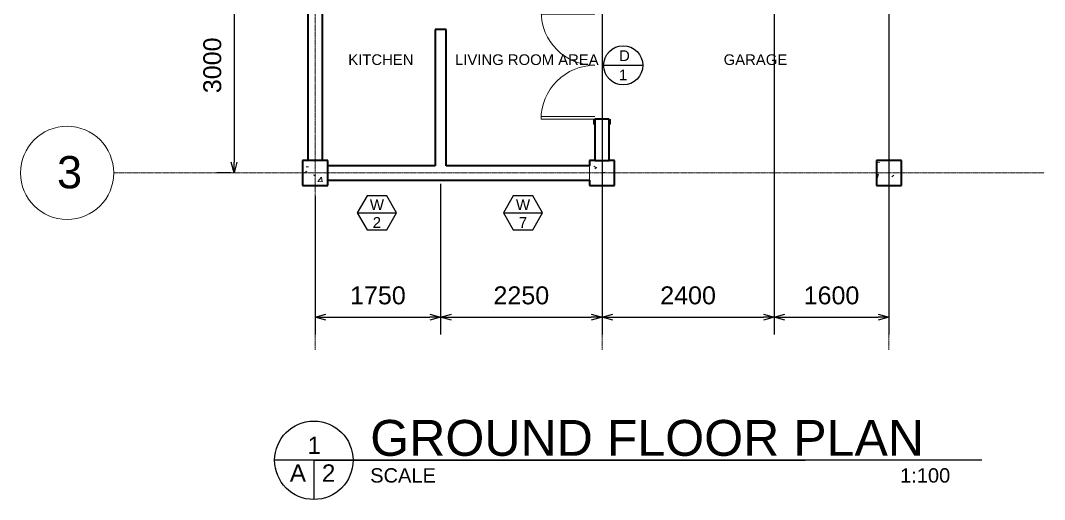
# Model space of a CAD drawing. Header units: inches. Extents: x -1 to 315328, y 6829 to 107833.
# Drawn here: x 88752 to 103031, y 86008 to 92685 of the extents above; entities that cross this region are included whole.
import ezdxf

# ---------------------------------------------------------------- set-up
doc = ezdxf.new("R2010")
doc.units = ezdxf.units.IN
doc.header["$MEASUREMENT"] = 0
doc.linetypes.add('Dash', pattern=[6.35, 3.175, -3.175])
doc.linetypes.add('Grid Line', pattern=[22.225, 12.7, -3.175, 3.175, -3.175])
for name, color, linetype, lineweight in [('A-ANNO-DIMS', 211, 'Continuous', 9), ('A-DOOR', 31, 'Continuous', 18), ('A-WALL', 113, 'Continuous', 18), ('S-COLS', 52, 'Continuous', 9), ('S-COLS-HDLN', 52, 'Dash', 9), ('S-GRID', 1, 'Continuous', 9), ('S-GRID-IDEN', 1, 'Continuous', 9)]:
    doc.layers.add(name, color=color, linetype=linetype, lineweight=lineweight)
doc.layers.add('TEXTS', color=2, linetype='Continuous')
doc.styles.add('Arial', font='arial.ttf', dxfattribs={"height": 250})
doc.styles.add('Arial_1', font='arial.ttf', dxfattribs={"height": 450})
doc.styles.get("Standard").update_dxf_attribs({"font": 'arial.ttf'})
doc.dimstyles.new('Arrow_-_2_5mm_Arial', dxfattribs={"dimscale": 304.8, "dimtxt": 255.06485, "dimasz": 0.492126, "dimexe": 0.787402, "dimexo": 0.492126, "dimgap": 0.574147, "dimtad": 1, "dimdec": 0, "dimzin": 0, "dimdsep": 46, "dimtxsty": 'Arial', "dimblk1": 'OPEN30', "dimblk2": 'OPEN30', "dimsah": 1, "dimcen": 0.09, "dimazin": 0, "dimtfac": 1, "dimtdec": 4, "dimtix": 1, "dimtmove": 0, "dimatfit": 3, "dimfxl": 1, "dimtvp": 1, "dimtfill": 1, "dimtolj": 1, "dimtzin": 0, "dimarcsym": 2})
pattern_1 = [(50, (100230.7, 100512.76), (728.737, -63.756), [76.2, -838.2]), (355, (100230.7, 100512.8), (-140.97, 764.23), [60.96, -670.56]), (100.451, (100291.4, 100507.45), (587.77, 700.467), [64.76, -712.36]), (46.184, (100230.7, 100716), (1084.316, -168.17), [114.3, -1257.3]), (96.636, (100321, 100702), (949.61, 989.71), [97.14, -1068.54]), (351.184, (100230.7, 100716), (949.62, 989.7), [91.44, -1005.84]), (21, (100332.3, 100665.16), (606.458, -409.06), [76.2, -838.2]), (326, (100332.3, 100665.2), (247.21, 736.753), [60.96, -670.56]), (71.451, (100382.8, 100631.1), (853.67, 327.685), [64.76, -712.36]), (37.5, (100230.68, 100512.76), (12.355, 338.22), [33.528, -628.904, 33.528, -647.192, -673.1]), (37.5, (100230.68, 100512.76), (12.355, 338.22), [-1343.152, 33.528, -639.572]), (7.5, (100230.7, 100512.76), (267.279, 400.722), [33.528, -354.584, 33.528, -613.664, -256.54]), (7.5, (100230.7, 100512.76), (267.279, 400.722), [-1035.304, 33.528, -223.012]), (327.5, (100004.12, 100512.76), (542.363, -22.915), [33.528, -220.472, 33.528, -758.952, -1051.56]), (327.5, (100004.12, 100512.76), (542.363, -22.915), [-1046.48, 33.528, -1018.032]), (317.5, (99902.5, 100512.76), (592.517, 101.707), [33.528, -296.672, 33.528, -492.76, -746.76]), (317.5, (99902.5, 100512.76), (592.517, 101.707), [-856.49, 33.53, -713.23])]

# ---------------------------------------------------------------- blocks, each defined once
blk = doc.blocks.new('M_Concrete-Square-Column - 350 x 350mm 2-448468-1F')
at = {"layer": 'S-COLS-HDLN', "linetype": 'Continuous'}
h = blk.add_hatch(dxfattribs=at)
h.set_pattern_fill('FP_2', color=256, style=0, pattern_type=2)
h.set_pattern_definition([(50, (7369.5, 9952.54), (728.737, -63.756), [76.2, -838.2]), (355, (7369.5, 9952.54), (-140.97, 764.228), [60.96, -670.56]), (100.451, (7430.2, 9947.2), (587.77, 700.467), [64.76, -712.36]), (46.184, (7369.5, 10155.7), (1084.316, -168.17), [114.3, -1257.3]), (96.636, (7459.9, 10141.7), (949.61, 989.71), [97.14, -1068.54]), (351.184, (7369.5, 10155.7), (949.62, 989.7), [91.44, -1005.84]), (21, (7471.1, 10104.94), (606.458, -409.06), [76.2, -838.2]), (326, (7471.1, 10104.94), (247.21, 736.753), [60.96, -670.56]), (71.451, (7521.6, 10070.85), (853.67, 327.685), [64.76, -712.36]), (37.5, (7369.5, 9952.54), (12.3547, 338.22), [33.528, -628.904, 33.528, -647.192, -673.1]), (37.5, (7369.5, 9952.54), (12.3547, 338.22), [-1343.152, 33.528, -639.572]), (7.5, (7369.5, 9952.54), (267.279, 400.722), [33.528, -354.584, 33.528, -613.664, -256.54]), (7.5, (7369.5, 9952.54), (267.279, 400.722), [-1035.304, 33.528, -223.012]), (327.5, (7142.92, 9952.54), (542.3633, -22.9153), [33.528, -220.472, 33.528, -758.952, -1051.56]), (327.5, (7142.92, 9952.54), (542.3633, -22.9153), [-1046.48, 33.528, -1018.032]), (317.5, (7041.3, 9952.54), (592.517, 101.707), [33.528, -296.672, 33.528, -492.76, -746.76]), (317.5, (7041.3, 9952.54), (592.517, 101.707), [-856.488, 33.528, -713.232])])
h.paths.add_polyline_path([(-175, -175), (175, -175), (175, 175), (-175, 175)])
at = {"layer": 'S-COLS', "lineweight": 35}
for p, q in [((175, 175), (-175, 175)), ((-175, 175), (-175, -175)), ((175, -175), (175, 175)), ((-175, -175), (175, -175))]:
    blk.add_line(p, q, dxfattribs=at)
blk = doc.blocks.new('Grid - M_Grid Head - Circle-11575-1F')
at = {"layer": 'S-GRID-IDEN'}
blk.add_circle((0, 0), 6.5, dxfattribs=at)
blk = doc.blocks.new('_Open30')
at = {"color": 0, "linetype": 'ByBlock', "lineweight": -2}
for p, q in [((-1, 0.268), (0, 0)), ((0, 0), (-1, -0.268)), ((0, 0), (-1, 0))]:
    blk.add_line(p, q, dxfattribs=at)
blk = doc.blocks.new('*D33')
at = {"layer": 'A-ANNO-DIMS', "color": 0, "lineweight": -2, "transparency": 16777216}
for p, q in [((91687, 93560), (91491, 93560)), ((91731, 93410), (91731, 90710)), ((91687, 90560), (91491, 90560))]:
    blk.add_line(p, q, dxfattribs=at)
at = {"layer": 'Defpoints', "color": 0, "transparency": 16777216}
for p in [(91837, 93560), (91731, 90560), (91837, 90560)]:
    blk.add_point(p, dxfattribs=at)
at = {"layer": 'A-ANNO-DIMS', "color": 0, "lineweight": -2, "transparency": 16777216, "xscale": 150, "yscale": 150, "zscale": 150}
for p, rotation in [((91731, 93560), 90), ((91731, 90560), 270)]:
    blk.add_blockref('_Open30', p, dxfattribs=dict(at, rotation=rotation))
at = {"layer": 'A-ANNO-DIMS', "color": 0, "transparency": 16777216, "insert": (91428, 92060), "char_height": 250, "width": 922.94, "attachment_point": 5, "rotation": 90, "style": 'Arial'}
blk.add_mtext('\\A1;3000', dxfattribs=at)
blk = doc.blocks.new('*D34')
at = {"layer": 'A-ANNO-DIMS', "color": 0, "lineweight": -2, "transparency": 16777216}
for p, q in [((94611, 90410), (94611, 88310)), ((92861, 90235), (92861, 88310)), ((93011, 88550), (94461, 88550))]:
    blk.add_line(p, q, dxfattribs=at)
at = {"layer": 'Defpoints', "color": 0, "transparency": 16777216}
for p in [(94611, 90560), (92861, 90385), (94611, 88550)]:
    blk.add_point(p, dxfattribs=at)
at = {"layer": 'A-ANNO-DIMS', "color": 0, "lineweight": -2, "transparency": 16777216, "xscale": 150, "yscale": 150, "zscale": 150, "rotation": 180}
blk.add_blockref('_Open30', (92861, 88550), dxfattribs=at)
at = {"layer": 'A-ANNO-DIMS', "color": 0, "lineweight": -2, "transparency": 16777216, "xscale": 150, "yscale": 150, "zscale": 150}
blk.add_blockref('_Open30', (94611, 88550), dxfattribs=at)
at = {"layer": 'A-ANNO-DIMS', "color": 0, "transparency": 16777216, "insert": (93736, 88852), "char_height": 250, "width": 922.94, "attachment_point": 5, "style": 'Arial'}
blk.add_mtext('\\A1;1750', dxfattribs=at)
blk = doc.blocks.new('*D35')
at = {"layer": 'A-ANNO-DIMS', "color": 0, "lineweight": -2, "transparency": 16777216}
for p, q in [((96861, 90585), (96861, 88310)), ((94611, 90410), (94611, 88310)), ((94761, 88550), (96711, 88550))]:
    blk.add_line(p, q, dxfattribs=at)
at = {"layer": 'Defpoints', "color": 0, "transparency": 16777216}
for p in [(96861, 90735), (94611, 90560), (96861, 88550)]:
    blk.add_point(p, dxfattribs=at)
at = {"layer": 'A-ANNO-DIMS', "color": 0, "lineweight": -2, "transparency": 16777216, "xscale": 150, "yscale": 150, "zscale": 150, "rotation": 180}
blk.add_blockref('_Open30', (94611, 88550), dxfattribs=at)
at = {"layer": 'A-ANNO-DIMS', "color": 0, "lineweight": -2, "transparency": 16777216, "xscale": 150, "yscale": 150, "zscale": 150}
blk.add_blockref('_Open30', (96861, 88550), dxfattribs=at)
at = {"layer": 'A-ANNO-DIMS', "color": 0, "transparency": 16777216, "insert": (95736, 88852), "char_height": 250, "width": 922.94, "attachment_point": 5, "style": 'Arial'}
blk.add_mtext('\\A1;2250', dxfattribs=at)
blk = doc.blocks.new('*D38')
at = {"layer": 'A-ANNO-DIMS', "color": 0, "lineweight": -2, "transparency": 16777216}
for p, q in [((99261, 93410), (99261, 88310)), ((100861, 93235), (100861, 88310)), ((99411, 88550), (100711, 88550))]:
    blk.add_line(p, q, dxfattribs=at)
at = {"layer": 'Defpoints', "color": 0, "transparency": 16777216}
for p in [(99261, 93560), (100861, 93385), (100861, 88550)]:
    blk.add_point(p, dxfattribs=at)
at = {"layer": 'A-ANNO-DIMS', "color": 0, "lineweight": -2, "transparency": 16777216, "xscale": 150, "yscale": 150, "zscale": 150, "rotation": 180}
blk.add_blockref('_Open30', (99261, 88550), dxfattribs=at)
at = {"layer": 'A-ANNO-DIMS', "color": 0, "lineweight": -2, "transparency": 16777216, "xscale": 150, "yscale": 150, "zscale": 150}
blk.add_blockref('_Open30', (100861, 88550), dxfattribs=at)
at = {"layer": 'A-ANNO-DIMS', "color": 0, "transparency": 16777216, "insert": (100061, 88852), "char_height": 250, "width": 922.94, "attachment_point": 5, "style": 'Arial'}
blk.add_mtext('\\A1;1600', dxfattribs=at)
blk = doc.blocks.new('*D39')
at = {"layer": 'A-ANNO-DIMS', "color": 0, "lineweight": -2, "transparency": 16777216}
for p, q in [((99261, 93410), (99261, 88310)), ((96861, 93235), (96861, 88310)), ((97011, 88550), (99111, 88550))]:
    blk.add_line(p, q, dxfattribs=at)
at = {"layer": 'Defpoints', "color": 0, "transparency": 16777216}
for p in [(99261, 93560), (96861, 93385), (99261, 88550)]:
    blk.add_point(p, dxfattribs=at)
at = {"layer": 'A-ANNO-DIMS', "color": 0, "lineweight": -2, "transparency": 16777216, "xscale": 150, "yscale": 150, "zscale": 150, "rotation": 180}
blk.add_blockref('_Open30', (96861, 88550), dxfattribs=at)
at = {"layer": 'A-ANNO-DIMS', "color": 0, "lineweight": -2, "transparency": 16777216, "xscale": 150, "yscale": 150, "zscale": 150}
blk.add_blockref('_Open30', (99261, 88550), dxfattribs=at)
at = {"layer": 'A-ANNO-DIMS', "color": 0, "transparency": 16777216, "insert": (98061, 88852), "char_height": 250, "width": 922.94, "attachment_point": 5, "style": 'Arial'}
blk.add_mtext('\\A1;2400', dxfattribs=at)
blk = doc.blocks.new('M_Door-Exterior-Double-Full Glass-Wood_Clad - 1500 x 2000mm-540468-1F')
at = {"layer": 'A-DOOR'}
for p, q in [((-750, 97), (-750, 847)), ((-750, 847), (-715, 847)), ((-715, 847), (-715, 97)), ((750, 847), (715, 847)), ((715, 847), (715, 97)), ((750, 97), (750, 847))]:
    blk.add_line(p, q, dxfattribs=at)
at = {"layer": 'A-DOOR', "lineweight": 9}
for p, q in [((-756, 117), (-821, 117)), ((-821, 117), (-821, 97)), ((-821, 97), (-756, 97)), ((-756, 97), (-756, 117)), ((821, 117), (756, 117)), ((756, 117), (756, 97)), ((756, 97), (821, 97)), ((821, 97), (821, 117)), ((-756, -103), (-821, -103)), ((-821, -103), (-821, -123)), ((-821, -123), (-756, -123)), ((-756, -123), (-756, -103)), ((821, -103), (756, -103)), ((756, -103), (756, -123)), ((756, -123), (821, -123)), ((821, -123), (821, -103))]:
    blk.add_line(p, q, dxfattribs=at)
for centre, start, end in [((-750, 97), 0, 90), ((750, 97), 90, 180)]:
    blk.add_arc(centre, 750, start, end, dxfattribs=at)

msp = doc.modelspace()

# ---------------------------------------------------------------- hatches: boundary and pattern name
at = {"layer": 'S-COLS'}
h = msp.add_hatch(dxfattribs=at)
h.set_pattern_fill('FP_1', color=256, style=0, pattern_type=2)
h.set_pattern_definition(pattern_1)
h.paths.add_polyline_path([(97036.19207, 90385.22244), (97036.19207, 90735.22244), (96686.19207, 90735.22244), (96686.19207, 90385.22244)])
h = msp.add_hatch(dxfattribs=at)
h.set_pattern_fill('FP_1', color=256, style=0, pattern_type=2)
h.set_pattern_definition(pattern_1)
h.paths.add_polyline_path([(101036.19207, 90385.22244), (101036.19207, 90735.22244), (100686.19207, 90735.22244), (100686.19207, 90385.22244)])

# ---------------------------------------------------------------- linework, layer by layer
at = {"layer": 'A-WALL', "lineweight": 35}
for p, q in [((92761.19207, 93385.22244), (92761.19207, 90735.22244)), ((92761.19207, 93385.22244), (92761.19207, 90735.22244)), ((92961.19207, 90735.22244), (92961.19207, 93385.22244)), ((92961.19207, 90735.22244), (92961.19207, 93385.22244)), ((94686.19207, 92560.22244), (94536.19207, 92560.22244)), ((94536.19207, 92560.22244), (94536.19207, 90660.22244)), ((94686.19207, 92560.22244), (94536.19207, 92560.22244)), ((94536.19207, 92560.22244), (94536.19207, 90660.22244)), ((94686.19207, 90660.22244), (94686.19207, 92560.22244)), ((94686.19207, 90660.22244), (94686.19207, 92560.22244)), ((96961.19207, 91310.22244), (96761.19207, 91310.22244)), ((96761.19207, 91310.22244), (96761.19207, 90735.22244)), ((96961.19207, 90735.22244), (96961.19207, 91310.22244)), ((96761.19207, 91238.87244), (96761.19207, 90735.22244)), ((96961.19207, 90735.22244), (96961.19207, 91238.87244)), ((96761.19207, 90735.22244), (96961.19207, 90735.22244)), ((94536.19207, 90660.22244), (93036.19207, 90660.22244)), ((94536.19207, 90660.22244), (93036.19207, 90660.22244)), ((96686.19207, 90660.22244), (94686.19207, 90660.22244)), ((96686.19207, 90660.22244), (94686.19207, 90660.22244)), ((93036.19207, 90460.22244), (96686.19207, 90460.22244)), ((93036.19207, 90460.22244), (96686.19207, 90460.22244))]:
    msp.add_line(p, q, dxfattribs=at)
at = {"layer": 'A-WALL'}
msp.add_line((96686.19207, 90460.22244), (96686.19207, 90660.22244), dxfattribs=at)
at = {"layer": 'S-COLS', "lineweight": 35}
for p, q in [((96761.19207, 90735.22244), (96686.19207, 90735.22244)), ((96686.19207, 90735.22244), (96686.19207, 90660.22244)), ((96761.19207, 90735.22244), (96686.19207, 90735.22244)), ((96686.19207, 90735.22244), (96686.19207, 90660.22244)), ((97036.19207, 90735.22244), (96961.19207, 90735.22244)), ((97036.19207, 90735.22244), (96961.19207, 90735.22244)), ((97036.19207, 90385.22244), (97036.19207, 90735.22244)), ((97036.19207, 90385.22244), (97036.19207, 90735.22244)), ((101036.19207, 90735.22244), (100686.19207, 90735.22244)), ((100686.19207, 90735.22244), (100686.19207, 90385.22244)), ((101036.19207, 90385.22244), (101036.19207, 90735.22244)), ((96686.19207, 90460.22244), (96686.19207, 90385.22244)), ((96686.19207, 90460.22244), (96686.19207, 90385.22244)), ((96686.19207, 90385.22244), (97036.19207, 90385.22244)), ((96686.19207, 90385.22244), (97036.19207, 90385.22244)), ((100686.19207, 90385.22244), (101036.19207, 90385.22244))]:
    msp.add_line(p, q, dxfattribs=at)
at = {"layer": 'S-COLS'}
for p, q in [((96961.19207, 90735.22244), (96761.19207, 90735.22244)), ((96961.19207, 90735.22244), (96761.19207, 90735.22244)), ((96686.19207, 90660.22244), (96686.19207, 90460.22244)), ((96686.19207, 90660.22244), (96686.19207, 90460.22244))]:
    msp.add_line(p, q, dxfattribs=at)
at = {"layer": 'S-GRID', "linetype": 'Grid Line'}
for p, q in [((92861.19207, 88096.06158), (92861.19207, 99832.88797)), ((96861.19207, 88096.06158), (96861.19207, 99832.88797)), ((100861.19207, 88096.06158), (100861.19207, 99832.88797)), ((90052.19838, 90560.22244), (103031.23024, 90560.22244))]:
    msp.add_line(p, q, dxfattribs=at)
at = {"layer": 'TEXTS'}
for p, q in [((96883.48145, 92060.22244), (97430.39604, 92060.22244)), ((93449.03816, 90003.15247), (93995.95276, 90003.15247)), ((95486.04621, 90003.15247), (96032.96081, 90003.15247)), ((102158.49052, 86554.68626), (92296.06032, 86554.68626)), ((92842.97491, 86554.68626), (99692.64235, 86554.68626)), ((92842.97491, 86554.68626), (92842.97491, 86007.77166))]:
    msp.add_line(p, q, dxfattribs=at)
for points in [[(93995.95276, 90003.15247), (93859.22411, 90239.97344), (93585.76681, 90239.97344), (93449.03816, 90003.15247), (93585.76681, 89766.3315), (93859.22411, 89766.3315)], [(96032.96081, 90003.15247), (95896.23216, 90239.97344), (95622.77486, 90239.97344), (95486.04621, 90003.15247), (95622.77486, 89766.3315), (95896.23216, 89766.3315)]]:
    msp.add_lwpolyline(points, close=True, dxfattribs=at)
for centre, radius in [((97156.93875, 92060.22244), 273.4573), ((92842.97491, 86554.68626), 546.9146)]:
    msp.add_circle(centre, radius, dxfattribs=at)

# ---------------------------------------------------------------- block references
at = {"layer": 'A-DOOR', "rotation": 89.99999999999991}
msp.add_blockref('M_Door-Exterior-Double-Full Glass-Wood_Clad - 1500 x 2000mm-540468-1F', (96858.01707, 92060.22244), dxfattribs=at)
at = {"layer": 'S-COLS'}
msp.add_blockref('M_Concrete-Square-Column - 350 x 350mm 2-448468-1F', (92861.19207, 90560.22244), dxfattribs=at)
at = {"layer": 'S-COLS-HDLN'}
msp.add_blockref('M_Concrete-Square-Column - 350 x 350mm 2-448468-1F', (92861.19207, 90560.22244), dxfattribs=at)
at = {"layer": 'S-GRID-IDEN', "xscale": 99.99999999999993, "yscale": 99.99999999999993, "zscale": 99.99999999999993, "rotation": 269.9999999999994}
msp.add_blockref('Grid - M_Grid Head - Circle-11575-1F', (89402.19838, 90560.22244), dxfattribs=at)

# ---------------------------------------------------------------- texts
at = {"color": 252, "true_color": 0x939598}
for s, height, p in [('KITCHEN', 148.282538, (93322.66064, 92065.03845)), ('LIVING ROOM AREA', 148.2825376, (94811.31892, 92065.03845)), ('GARAGE', 148.282538, (98556.92671, 92065.03845))]:
    msp.add_text(s, height=height, dxfattribs=at).set_placement(p)
for s, p in [('1', (92754.65426, 86641.85356)), ('A', (92507.95892, 86255.43763)), ('2', (92954.74676, 86255.43763))]:
    msp.add_text(s, height=242.20035).set_placement(p)
at = {"layer": 'TEXTS', "style": 'Arial'}
for s, p in [('D', (97097.95989, 92119.05625)), ('1', (97097.95989, 91851.49274)), ('W', (93623.75819, 90041.65222)), ('W', (95660.76624, 90041.65222)), ('2', (93663.5166, 89794.42278)), ('7', (95700.52465, 89794.42278))]:
    msp.add_text(s, height=150, dxfattribs=at).set_placement(p)
at = {"layer": 'TEXTS'}
for s, height, p in [('GROUND FLOOR PLAN', 499.9996013, (93629.20645, 86616.85327)), ('SCALE', 200, (93628.57893, 86243.87557)), ('1:100', 200, (101017.4042, 86243.87557))]:
    msp.add_text(s, height=height, dxfattribs=at).set_placement(p)

# ---------------------------------------------------------------- dimensions: what is measured, and where the dimension line sits
at = {"layer": 'A-ANNO-DIMS'}
dim = msp.add_linear_dim(base=(91730.98351, 90560.22244), p1=(91837.04953, 93560.22244), p2=(91837.04953, 90560.22244), angle=90, dimstyle='Arrow_-_2_5mm_Arial', override={"dimpost": '<>', "dimfxl": 3000, "dimtfill": 0}, dxfattribs=at)
dim.commit()
dim.dimension.update_dxf_attribs({"geometry": '*D33', "text_midpoint": (91428.255, 92060.22244)})
for base, p1, p2, override, picture, middle in [((99261.19207, 88549.73693), (96861.19207, 93385.22244), (99261.19207, 93560.22244), {"dimpost": '<>', "dimfxl": 2406.37175, "dimtfill": 0}, '*D39', (98061.19207, 88852.38018)), ((100861.19207, 88549.73693), (99261.19207, 93560.22244), (100861.19207, 93385.22244), {"dimpost": '<>', "dimfxl": 1609.54186, "dimtfill": 0}, '*D38', (100061.19207, 88852.38018)), ((96861.19207, 88549.73693), (94611.19207, 90560.22244), (96861.19207, 90735.22244), {"dimpost": '<>', "dimfxl": 2256.795294, "dimtfill": 0}, '*D35', (95736.19207, 88852.38018)), ((94611.19207, 88549.73693), (92861.19207, 90385.22244), (94611.19207, 90560.22244), {"dimpost": '<>', "dimfxl": 1758.728234, "dimtfill": 0}, '*D34', (93736.19207, 88852.38018))]:
    dim = msp.add_linear_dim(base=base, p1=p1, p2=p2, dimstyle='Arrow_-_2_5mm_Arial', override=override, dxfattribs=at)
    dim.commit()
    dim.dimension.update_dxf_attribs({"geometry": picture, "text_midpoint": middle})

# ---------------------------------------------------------------- next in the draw order: texts
at = {"layer": 'S-GRID-IDEN', "insert": (89261.63819, 90795.49034), "char_height": 450, "width": 357.4555048, "attachment_point": 1, "style": 'Arial_1', "bg_fill": 2}
msp.add_mtext('3', dxfattribs=at)

doc.saveas('drawing.dxf')
